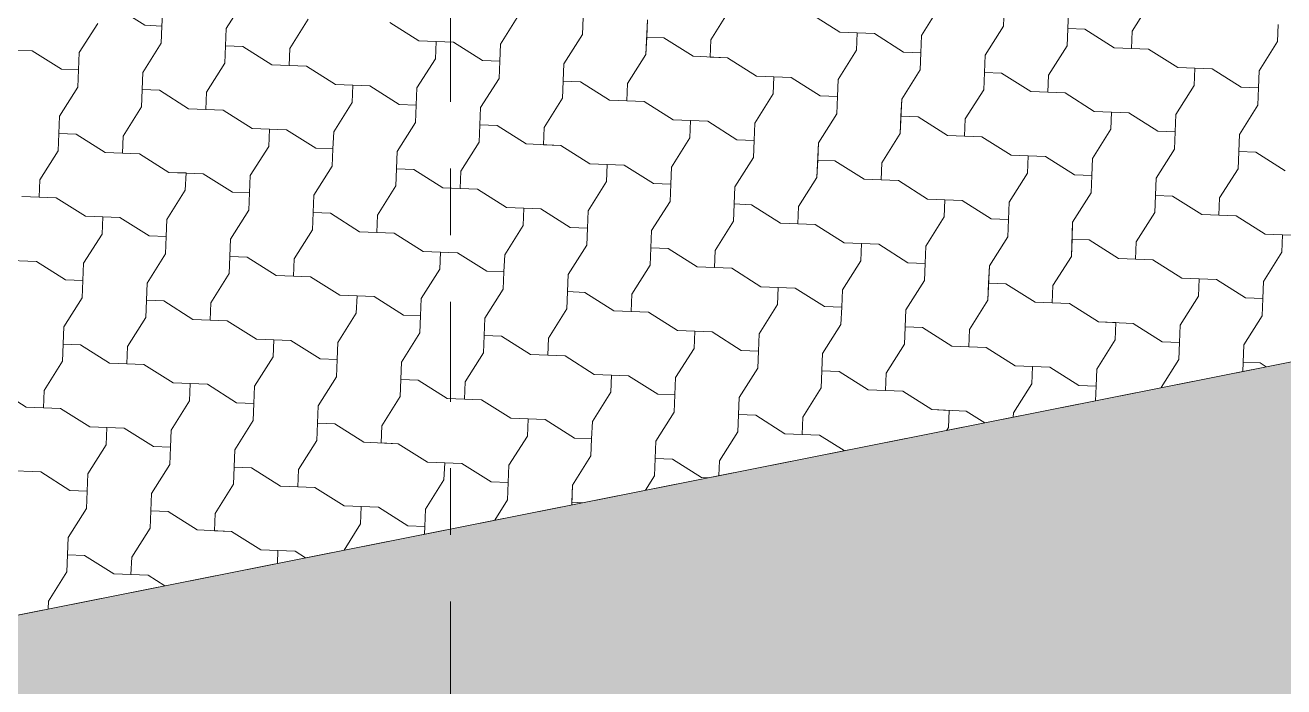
# Model space of a CAD drawing. Header units: metres. Extents: x -111189 to -108577, y -72951 to -72647.
# Drawn here: x -110670.79 to -110668.9, y -72942.957 to -72941.964 of the extents above; entities that cross this region are included whole.
import ezdxf

# ---------------------------------------------------------------- set-up
doc = ezdxf.new("R2010")
doc.units = ezdxf.units.M
doc.header["$MEASUREMENT"] = 0
doc.set_wipeout_variables(frame=1)
for name, pattern in [('Dot & Dashed', [0.670278, 0.3175, -0.176389, 0, -0.176389]), ('OTK - Traço Ponto CORTES_ALÇ', [0.6, 0.3, -0.15, 0, -0.15]), ('Wipeout_Contour', [1, 0, -1])]:
    doc.linetypes.add(name, pattern=pattern)
for name, color, linetype in [('Muro Não Confinante - MNC1_1_0', 7, 'Continuous'), ('Muro Não Confinante - MNC1_1_02 - ESTRADAS', 7, 'Continuous'), ('Muro Não Confinante - MNC1_1_02 - PASSEIOS', 7, 'Continuous'), ('Planta Piso -1_1_01 - TERRENO PROPOSTO', 7, 'Continuous'), ('Planta Piso -1_1_14 - CORTES.Marcadores', 7, 'Continuous')]:
    doc.layers.add(name, color=color, linetype=linetype)

# ---------------------------------------------------------------- blocks, each defined once
blk = doc.blocks.new('*X143', base_point=(-110694.4627, -72968.689))
at = {"layer": 'Muro Não Confinante - MNC1_1_02 - PASSEIOS', "color": 253, "linetype": 'Continuous', "lineweight": 9, "ltscale": 1000}
for p, q in [((-110670.488, -72941.9688), (-110670.4604, -72941.925)), ((-110670.488, -72941.9688), (-110670.4604, -72941.925)), ((-110669.1279, -72941.9727), (-110669.1003, -72941.929)), ((-110669.1279, -72941.9727), (-110669.1003, -72941.929)), ((-110670.6542, -72941.9363), (-110670.6104, -72941.9639)), ((-110670.5835, -72941.9391), (-110670.5846, -72941.965)), ((-110670.0764, -72941.992), (-110670.0488, -72941.9483)), ((-110669.7602, -72941.9856), (-110669.7326, -72941.9418)), ((-110669.7602, -72941.9856), (-110669.7326, -72941.9418)), ((-110669.6102, -72941.9467), (-110669.5664, -72941.9743)), ((-110669.6102, -72941.9467), (-110669.5664, -72941.9743)), ((-110669.4441, -72941.9792), (-110669.4164, -72941.9354)), ((-110669.3209, -72941.9651), (-110669.3199, -72941.9392)), ((-110669.3209, -72941.9651), (-110669.3199, -72941.9392)), ((-110669.2254, -72941.9948), (-110669.2234, -72941.943)), ((-110669.2234, -72941.943), (-110669.2244, -72941.9689)), ((-110670.7087, -72942.0049), (-110670.6811, -72941.9611)), ((-110670.6104, -72941.9639), (-110670.5846, -72941.965)), ((-110670.5856, -72941.9908), (-110670.5846, -72941.965)), ((-110670.5856, -72941.9908), (-110670.5846, -72941.965)), ((-110670.3925, -72941.9985), (-110670.3649, -72941.9547)), ((-110670.3925, -72941.9985), (-110670.3649, -72941.9547)), ((-110670.2425, -72941.9595), (-110670.1988, -72941.9872)), ((-110670.2425, -72941.9595), (-110670.1988, -72941.9872)), ((-110669.9533, -72941.9779), (-110669.9522, -72941.9521)), ((-110669.9533, -72941.9779), (-110669.9522, -72941.9521)), ((-110669.8578, -72942.0076), (-110669.8557, -72941.9559)), ((-110669.8557, -72941.9559), (-110669.8567, -72941.9818)), ((-110669.3486, -72942.0088), (-110669.3209, -72941.9651)), ((-110669.3486, -72942.0088), (-110669.3209, -72941.9651)), ((-110668.9093, -72941.9883), (-110668.9083, -72941.9625)), ((-110670.4901, -72942.0205), (-110670.488, -72941.9688)), ((-110670.488, -72941.9688), (-110670.4891, -72941.9946)), ((-110670.1988, -72941.9872), (-110670.1729, -72941.9882)), ((-110670.1988, -72941.9872), (-110670.147, -72941.9892)), ((-110669.9809, -72942.0217), (-110669.9533, -72941.9779)), ((-110669.9809, -72942.0217), (-110669.9533, -72941.9779)), ((-110669.8578, -72942.0076), (-110669.8567, -72941.9818)), ((-110669.8309, -72941.9828), (-110669.8567, -72941.9818)), ((-110669.8309, -72941.9828), (-110669.7871, -72942.0104)), ((-110669.7602, -72941.9856), (-110669.7612, -72942.0115)), ((-110669.7602, -72941.9856), (-110669.7612, -72942.0115)), ((-110669.5664, -72941.9743), (-110669.5406, -72941.9753)), ((-110669.5664, -72941.9743), (-110669.5147, -72941.9764)), ((-110669.5416, -72942.0012), (-110669.5406, -72941.9753)), ((-110669.5147, -72941.9764), (-110669.4709, -72942.004)), ((-110669.4441, -72941.9792), (-110669.4451, -72942.005)), ((-110669.2254, -72941.9948), (-110669.2244, -72941.9689)), ((-110669.1986, -72941.9699), (-110669.2244, -72941.9689)), ((-110669.1986, -72941.9699), (-110669.1548, -72941.9976)), ((-110669.1279, -72941.9727), (-110669.1289, -72941.9986)), ((-110669.1279, -72941.9727), (-110669.1289, -72941.9986)), ((-110670.8311, -72942.0001), (-110670.7794, -72942.0021)), ((-110670.7794, -72942.0021), (-110670.7356, -72942.0297)), ((-110670.7087, -72942.0049), (-110670.7097, -72942.0308)), ((-110670.6132, -72942.0346), (-110670.5856, -72941.9908)), ((-110670.6132, -72942.0346), (-110670.5856, -72941.9908)), ((-110670.4901, -72942.0205), (-110670.4891, -72941.9946)), ((-110670.4632, -72941.9957), (-110670.4891, -72941.9946)), ((-110670.4632, -72941.9957), (-110670.4194, -72942.0233)), ((-110670.3925, -72941.9985), (-110670.3936, -72942.0243)), ((-110670.3925, -72941.9985), (-110670.3936, -72942.0243)), ((-110670.1739, -72942.0141), (-110670.1729, -72941.9882)), ((-110670.147, -72941.9892), (-110670.1033, -72942.0169)), ((-110670.0764, -72941.992), (-110670.0774, -72942.0179)), ((-110669.5692, -72942.045), (-110669.5416, -72942.0012)), ((-110669.4709, -72942.004), (-110669.4451, -72942.005)), ((-110669.4461, -72942.0309), (-110669.4451, -72942.005)), ((-110669.4461, -72942.0309), (-110669.4451, -72942.005)), ((-110669.2531, -72942.0385), (-110669.2254, -72941.9948)), ((-110669.2531, -72942.0385), (-110669.2254, -72941.9948)), ((-110669.1548, -72941.9976), (-110669.1031, -72941.9996)), ((-110669.1031, -72941.9996), (-110669.1289, -72941.9986)), ((-110669.1031, -72941.9996), (-110669.0593, -72942.0272)), ((-110669.1031, -72941.9996), (-110669.0593, -72942.0272)), ((-110668.9369, -72942.0321), (-110668.9093, -72941.9883)), ((-110670.5177, -72942.0643), (-110670.4901, -72942.0205)), ((-110670.5177, -72942.0643), (-110670.4901, -72942.0205)), ((-110670.4194, -72942.0233), (-110670.3677, -72942.0254)), ((-110670.3677, -72942.0254), (-110670.3936, -72942.0243)), ((-110670.2016, -72942.0578), (-110670.1739, -72942.0141)), ((-110670.1033, -72942.0169), (-110670.0774, -72942.0179)), ((-110670.0784, -72942.0438), (-110670.0774, -72942.0179)), ((-110670.0784, -72942.0438), (-110670.0774, -72942.0179)), ((-110669.9829, -72942.0734), (-110669.9809, -72942.0217)), ((-110669.9809, -72942.0217), (-110669.9819, -72942.0476)), ((-110669.8854, -72942.0514), (-110669.8578, -72942.0076)), ((-110669.8854, -72942.0514), (-110669.8578, -72942.0076)), ((-110669.7871, -72942.0104), (-110669.7354, -72942.0125)), ((-110669.7354, -72942.0125), (-110669.7612, -72942.0115)), ((-110669.7354, -72942.0125), (-110669.6916, -72942.0401)), ((-110669.7354, -72942.0125), (-110669.6916, -72942.0401)), ((-110669.3506, -72942.0606), (-110669.3486, -72942.0088)), ((-110669.3486, -72942.0088), (-110669.3496, -72942.0347)), ((-110670.7356, -72942.0297), (-110670.7097, -72942.0308)), ((-110670.7108, -72942.0566), (-110670.7097, -72942.0308)), ((-110670.7108, -72942.0566), (-110670.7097, -72942.0308)), ((-110670.6153, -72942.0863), (-110670.6132, -72942.0346)), ((-110670.6132, -72942.0346), (-110670.6142, -72942.0605)), ((-110670.3677, -72942.0254), (-110670.3239, -72942.053)), ((-110670.3677, -72942.0254), (-110670.3239, -72942.053)), ((-110670.1061, -72942.0875), (-110670.0784, -72942.0438)), ((-110670.1061, -72942.0875), (-110670.0784, -72942.0438)), ((-110669.6916, -72942.0401), (-110669.6658, -72942.0411)), ((-110669.6916, -72942.0401), (-110669.6399, -72942.0422)), ((-110669.6668, -72942.067), (-110669.6658, -72942.0411)), ((-110669.6399, -72942.0422), (-110669.5961, -72942.0698)), ((-110669.4737, -72942.0747), (-110669.4461, -72942.0309)), ((-110669.4737, -72942.0747), (-110669.4461, -72942.0309)), ((-110669.3506, -72942.0606), (-110669.3496, -72942.0347)), ((-110669.3237, -72942.0357), (-110669.3496, -72942.0347)), ((-110669.3237, -72942.0357), (-110669.28, -72942.0634)), ((-110669.2531, -72942.0385), (-110669.2541, -72942.0644)), ((-110669.2531, -72942.0385), (-110669.2541, -72942.0644)), ((-110669.0593, -72942.0272), (-110669.0334, -72942.0283)), ((-110669.0593, -72942.0272), (-110669.0076, -72942.0293)), ((-110669.0345, -72942.0541), (-110669.0334, -72942.0283)), ((-110669.0076, -72942.0293), (-110668.9638, -72942.0569)), ((-110668.9369, -72942.0321), (-110668.9379, -72942.058)), ((-110670.7384, -72942.1004), (-110670.7108, -72942.0566)), ((-110670.7384, -72942.1004), (-110670.7108, -72942.0566)), ((-110670.6153, -72942.0863), (-110670.6142, -72942.0605)), ((-110670.5884, -72942.0615), (-110670.6142, -72942.0605)), ((-110670.5884, -72942.0615), (-110670.5446, -72942.0891)), ((-110670.3239, -72942.053), (-110670.2981, -72942.054)), ((-110670.3239, -72942.053), (-110670.2722, -72942.055)), ((-110670.2991, -72942.0799), (-110670.2981, -72942.054)), ((-110670.2722, -72942.055), (-110670.2285, -72942.0827)), ((-110670.2016, -72942.0578), (-110670.2026, -72942.0837)), ((-110669.9829, -72942.0734), (-110669.9819, -72942.0476)), ((-110669.9561, -72942.0486), (-110669.9819, -72942.0476)), ((-110669.9561, -72942.0486), (-110669.9123, -72942.0762)), ((-110669.8854, -72942.0514), (-110669.8864, -72942.0773)), ((-110669.8854, -72942.0514), (-110669.8864, -72942.0773)), ((-110669.5692, -72942.045), (-110669.5703, -72942.0708)), ((-110669.3783, -72942.1043), (-110669.3506, -72942.0606)), ((-110669.3783, -72942.1043), (-110669.3506, -72942.0606)), ((-110669.0621, -72942.0979), (-110669.0345, -72942.0541)), ((-110668.9638, -72942.0569), (-110668.9379, -72942.058)), ((-110668.939, -72942.0838), (-110668.9379, -72942.058)), ((-110668.939, -72942.0838), (-110668.9379, -72942.058)), ((-110670.5177, -72942.0643), (-110670.5188, -72942.0901)), ((-110670.5177, -72942.0643), (-110670.5188, -72942.0901)), ((-110670.3267, -72942.1236), (-110670.2991, -72942.0799)), ((-110670.0106, -72942.1172), (-110669.9829, -72942.0734)), ((-110670.0106, -72942.1172), (-110669.9829, -72942.0734)), ((-110669.9123, -72942.0762), (-110669.8606, -72942.0783)), ((-110669.8606, -72942.0783), (-110669.8864, -72942.0773)), ((-110669.8606, -72942.0783), (-110669.8168, -72942.1059)), ((-110669.8606, -72942.0783), (-110669.8168, -72942.1059)), ((-110669.6944, -72942.1108), (-110669.6668, -72942.067)), ((-110669.5961, -72942.0698), (-110669.5703, -72942.0708)), ((-110669.5713, -72942.0967), (-110669.5703, -72942.0708)), ((-110669.5713, -72942.0967), (-110669.5703, -72942.0708)), ((-110669.4758, -72942.1264), (-110669.4737, -72942.0747)), ((-110669.4737, -72942.0747), (-110669.4748, -72942.1005)), ((-110669.28, -72942.0634), (-110669.2282, -72942.0654)), ((-110669.2282, -72942.0654), (-110669.2541, -72942.0644)), ((-110669.2282, -72942.0654), (-110669.1845, -72942.0931)), ((-110669.2282, -72942.0654), (-110669.1845, -72942.0931)), ((-110670.7404, -72942.1521), (-110670.7384, -72942.1004)), ((-110670.7384, -72942.1004), (-110670.7394, -72942.1263)), ((-110670.6429, -72942.1301), (-110670.6153, -72942.0863)), ((-110670.6429, -72942.1301), (-110670.6153, -72942.0863)), ((-110670.5446, -72942.0891), (-110670.4929, -72942.0912)), ((-110670.4929, -72942.0912), (-110670.5188, -72942.0901)), ((-110670.4929, -72942.0912), (-110670.4491, -72942.1188)), ((-110670.4929, -72942.0912), (-110670.4491, -72942.1188)), ((-110670.2285, -72942.0827), (-110670.2026, -72942.0837)), ((-110670.2036, -72942.1096), (-110670.2026, -72942.0837)), ((-110670.2036, -72942.1096), (-110670.2026, -72942.0837)), ((-110670.1081, -72942.1392), (-110670.1061, -72942.0875)), ((-110670.1061, -72942.0875), (-110670.1071, -72942.1134)), ((-110669.5989, -72942.1405), (-110669.5713, -72942.0967)), ((-110669.5989, -72942.1405), (-110669.5713, -72942.0967)), ((-110669.4758, -72942.1264), (-110669.4748, -72942.1005)), ((-110669.4489, -72942.1015), (-110669.4748, -72942.1005)), ((-110669.1845, -72942.0931), (-110669.1586, -72942.0941)), ((-110669.1845, -72942.0931), (-110669.1327, -72942.0951)), ((-110669.1596, -72942.1199), (-110669.1586, -72942.0941)), ((-110669.1327, -72942.0951), (-110669.089, -72942.1227)), ((-110669.0621, -72942.0979), (-110669.0631, -72942.1238)), ((-110668.9666, -72942.1276), (-110668.939, -72942.0838)), ((-110668.9666, -72942.1276), (-110668.939, -72942.0838)), ((-110670.4491, -72942.1188), (-110670.4233, -72942.1198)), ((-110670.4491, -72942.1188), (-110670.3974, -72942.1208)), ((-110670.2312, -72942.1533), (-110670.2036, -72942.1096)), ((-110670.2312, -72942.1533), (-110670.2036, -72942.1096)), ((-110670.1081, -72942.1392), (-110670.1071, -72942.1134)), ((-110670.0812, -72942.1144), (-110670.1071, -72942.1134)), ((-110670.0812, -72942.1144), (-110670.0375, -72942.142)), ((-110670.0106, -72942.1172), (-110670.0116, -72942.1431)), ((-110670.0106, -72942.1172), (-110670.0116, -72942.1431)), ((-110669.8168, -72942.1059), (-110669.7909, -72942.107)), ((-110669.8168, -72942.1059), (-110669.7651, -72942.108)), ((-110669.792, -72942.1328), (-110669.7909, -72942.107)), ((-110669.7651, -72942.108), (-110669.7213, -72942.1356)), ((-110669.6944, -72942.1108), (-110669.6954, -72942.1366)), ((-110669.4489, -72942.1015), (-110669.4051, -72942.1292)), ((-110669.3783, -72942.1043), (-110669.3793, -72942.1302)), ((-110669.3783, -72942.1043), (-110669.3793, -72942.1302)), ((-110670.7404, -72942.1521), (-110670.7394, -72942.1263)), ((-110670.7136, -72942.1273), (-110670.7394, -72942.1263)), ((-110670.7136, -72942.1273), (-110670.6698, -72942.1549)), ((-110670.6429, -72942.1301), (-110670.6439, -72942.1559)), ((-110670.6429, -72942.1301), (-110670.6439, -72942.1559)), ((-110670.4243, -72942.1457), (-110670.4233, -72942.1198)), ((-110670.3974, -72942.1208), (-110670.3536, -72942.1485)), ((-110670.3267, -72942.1236), (-110670.3278, -72942.1495)), ((-110669.8196, -72942.1766), (-110669.792, -72942.1328)), ((-110669.7213, -72942.1356), (-110669.6954, -72942.1366)), ((-110669.6965, -72942.1625), (-110669.6954, -72942.1366)), ((-110669.6965, -72942.1625), (-110669.6954, -72942.1366)), ((-110669.5034, -72942.1701), (-110669.4758, -72942.1264)), ((-110669.5034, -72942.1701), (-110669.4758, -72942.1264)), ((-110669.4051, -72942.1292), (-110669.3534, -72942.1312)), ((-110669.3534, -72942.1312), (-110669.3793, -72942.1302)), ((-110669.3534, -72942.1312), (-110669.3096, -72942.1589)), ((-110669.3534, -72942.1312), (-110669.3096, -72942.1589)), ((-110669.1873, -72942.1637), (-110669.1596, -72942.1199)), ((-110669.089, -72942.1227), (-110669.0631, -72942.1238)), ((-110669.0641, -72942.1496), (-110669.0631, -72942.1238)), ((-110669.0641, -72942.1496), (-110669.0631, -72942.1238)), ((-110668.9686, -72942.1793), (-110668.9666, -72942.1276)), ((-110668.9666, -72942.1276), (-110668.9676, -72942.1534)), ((-110670.7681, -72942.1959), (-110670.7404, -72942.1521)), ((-110670.7681, -72942.1959), (-110670.7404, -72942.1521)), ((-110670.6698, -72942.1549), (-110670.6181, -72942.157)), ((-110670.6181, -72942.157), (-110670.6439, -72942.1559)), ((-110670.6181, -72942.157), (-110670.5743, -72942.1846)), ((-110670.6181, -72942.157), (-110670.5743, -72942.1846)), ((-110670.4519, -72942.1895), (-110670.4243, -72942.1457)), ((-110670.3536, -72942.1485), (-110670.3278, -72942.1495)), ((-110670.3288, -72942.1754), (-110670.3278, -72942.1495)), ((-110670.3288, -72942.1754), (-110670.3278, -72942.1495)), ((-110670.2333, -72942.2051), (-110670.2312, -72942.1533)), ((-110670.2312, -72942.1533), (-110670.2323, -72942.1792)), ((-110670.1358, -72942.183), (-110670.1081, -72942.1392)), ((-110670.1358, -72942.183), (-110670.1081, -72942.1392)), ((-110670.0375, -72942.142), (-110669.9857, -72942.1441)), ((-110669.9857, -72942.1441), (-110670.0116, -72942.1431)), ((-110669.9857, -72942.1441), (-110669.942, -72942.1717)), ((-110669.9857, -72942.1441), (-110669.942, -72942.1717)), ((-110669.601, -72942.1922), (-110669.5989, -72942.1405)), ((-110669.5989, -72942.1405), (-110669.5999, -72942.1663)), ((-110669.0918, -72942.1934), (-110669.0641, -72942.1496)), ((-110669.0918, -72942.1934), (-110669.0641, -72942.1496)), ((-110668.9686, -72942.1793), (-110668.9676, -72942.1534)), ((-110668.9418, -72942.1545), (-110668.9676, -72942.1534)), ((-110668.9418, -72942.1545), (-110668.898, -72942.1821)), ((-110670.3564, -72942.2191), (-110670.3288, -72942.1754)), ((-110670.3564, -72942.2191), (-110670.3288, -72942.1754)), ((-110669.942, -72942.1717), (-110669.9161, -72942.1728)), ((-110669.942, -72942.1717), (-110669.8903, -72942.1738)), ((-110669.9171, -72942.1986), (-110669.9161, -72942.1728)), ((-110669.8903, -72942.1738), (-110669.8465, -72942.2014)), ((-110669.7241, -72942.2063), (-110669.6965, -72942.1625)), ((-110669.7241, -72942.2063), (-110669.6965, -72942.1625)), ((-110669.601, -72942.1922), (-110669.5999, -72942.1663)), ((-110669.5741, -72942.1673), (-110669.5999, -72942.1663)), ((-110669.5741, -72942.1673), (-110669.5303, -72942.195)), ((-110669.5034, -72942.1701), (-110669.5045, -72942.196)), ((-110669.5034, -72942.1701), (-110669.5045, -72942.196)), ((-110669.3096, -72942.1589), (-110669.2838, -72942.1599)), ((-110669.3096, -72942.1589), (-110669.2579, -72942.1609)), ((-110669.2848, -72942.1857), (-110669.2838, -72942.1599)), ((-110669.2579, -72942.1609), (-110669.2142, -72942.1885)), ((-110669.1873, -72942.1637), (-110669.1883, -72942.1896)), ((-110670.5743, -72942.1846), (-110670.5484, -72942.1856)), ((-110670.5743, -72942.1846), (-110670.5226, -72942.1867)), ((-110670.5495, -72942.2115), (-110670.5484, -72942.1856)), ((-110670.5226, -72942.1867), (-110670.4788, -72942.2143)), ((-110670.4519, -72942.1895), (-110670.4529, -72942.2153)), ((-110670.2333, -72942.2051), (-110670.2323, -72942.1792)), ((-110670.2064, -72942.1802), (-110670.2323, -72942.1792)), ((-110670.2064, -72942.1802), (-110670.1626, -72942.2079)), ((-110670.1358, -72942.183), (-110670.1368, -72942.2089)), ((-110670.1358, -72942.183), (-110670.1368, -72942.2089)), ((-110669.8196, -72942.1766), (-110669.8206, -72942.2024)), ((-110669.6286, -72942.236), (-110669.601, -72942.1922)), ((-110669.6286, -72942.236), (-110669.601, -72942.1922)), ((-110669.5303, -72942.195), (-110669.4786, -72942.197)), ((-110669.3124, -72942.2295), (-110669.2848, -72942.1857)), ((-110669.2142, -72942.1885), (-110669.1883, -72942.1896)), ((-110669.1893, -72942.2154), (-110669.1883, -72942.1896)), ((-110669.1893, -72942.2154), (-110669.1883, -72942.1896)), ((-110669.0938, -72942.2451), (-110669.0918, -72942.1934)), ((-110669.0918, -72942.1934), (-110669.0928, -72942.2193)), ((-110668.9963, -72942.2231), (-110668.9686, -72942.1793)), ((-110668.9963, -72942.2231), (-110668.9686, -72942.1793)), ((-110670.7681, -72942.1959), (-110670.7691, -72942.2218)), ((-110670.7681, -72942.1959), (-110670.7691, -72942.2218)), ((-110670.5771, -72942.2553), (-110670.5495, -72942.2115)), ((-110670.2609, -72942.2488), (-110670.2333, -72942.2051)), ((-110670.2609, -72942.2488), (-110670.2333, -72942.2051)), ((-110670.1626, -72942.2079), (-110670.1109, -72942.2099)), ((-110670.1109, -72942.2099), (-110670.1368, -72942.2089)), ((-110670.1109, -72942.2099), (-110670.0672, -72942.2375)), ((-110670.1109, -72942.2099), (-110670.0672, -72942.2375)), ((-110669.9448, -72942.2424), (-110669.9171, -72942.1986)), ((-110669.8465, -72942.2014), (-110669.8206, -72942.2024)), ((-110669.8216, -72942.2283), (-110669.8206, -72942.2024)), ((-110669.8216, -72942.2283), (-110669.8206, -72942.2024)), ((-110669.7262, -72942.258), (-110669.7241, -72942.2063)), ((-110669.7241, -72942.2063), (-110669.7251, -72942.2321)), ((-110669.4786, -72942.197), (-110669.5045, -72942.196)), ((-110669.4786, -72942.197), (-110669.4348, -72942.2247)), ((-110669.4786, -72942.197), (-110669.4348, -72942.2247)), ((-110670.795, -72942.2207), (-110670.7432, -72942.2228)), ((-110670.7432, -72942.2228), (-110670.7691, -72942.2218)), ((-110670.7432, -72942.2228), (-110670.6995, -72942.2504)), ((-110670.7432, -72942.2228), (-110670.6995, -72942.2504)), ((-110670.4788, -72942.2143), (-110670.4529, -72942.2153)), ((-110670.454, -72942.2412), (-110670.4529, -72942.2153)), ((-110670.454, -72942.2412), (-110670.4529, -72942.2153)), ((-110670.3585, -72942.2709), (-110670.3564, -72942.2191)), ((-110670.3564, -72942.2191), (-110670.3575, -72942.245)), ((-110669.8493, -72942.2721), (-110669.8216, -72942.2283)), ((-110669.8493, -72942.2721), (-110669.8216, -72942.2283)), ((-110669.7262, -72942.258), (-110669.7251, -72942.2321)), ((-110669.6993, -72942.2332), (-110669.7251, -72942.2321)), ((-110669.4348, -72942.2247), (-110669.409, -72942.2257)), ((-110669.4348, -72942.2247), (-110669.3831, -72942.2267)), ((-110669.41, -72942.2516), (-110669.409, -72942.2257)), ((-110669.3831, -72942.2267), (-110669.3393, -72942.2544)), ((-110669.3124, -72942.2295), (-110669.3135, -72942.2554)), ((-110669.217, -72942.2592), (-110669.1893, -72942.2154)), ((-110669.217, -72942.2592), (-110669.1893, -72942.2154)), ((-110669.0938, -72942.2451), (-110669.0928, -72942.2193)), ((-110669.0669, -72942.2203), (-110669.0928, -72942.2193)), ((-110669.0669, -72942.2203), (-110669.0232, -72942.2479)), ((-110668.9963, -72942.2231), (-110668.9973, -72942.2489)), ((-110668.9963, -72942.2231), (-110668.9973, -72942.2489)), ((-110670.6995, -72942.2504), (-110670.6736, -72942.2514)), ((-110670.6995, -72942.2504), (-110670.6478, -72942.2525)), ((-110670.6746, -72942.2773), (-110670.6736, -72942.2514)), ((-110670.4816, -72942.2849), (-110670.454, -72942.2412)), ((-110670.4816, -72942.2849), (-110670.454, -72942.2412)), ((-110670.3585, -72942.2709), (-110670.3575, -72942.245)), ((-110670.3316, -72942.246), (-110670.3575, -72942.245)), ((-110670.3316, -72942.246), (-110670.2878, -72942.2737)), ((-110670.2609, -72942.2488), (-110670.262, -72942.2747)), ((-110670.2609, -72942.2488), (-110670.262, -72942.2747)), ((-110670.0672, -72942.2375), (-110670.0413, -72942.2386)), ((-110670.0672, -72942.2375), (-110670.0154, -72942.2396)), ((-110670.0423, -72942.2644), (-110670.0413, -72942.2386)), ((-110670.0154, -72942.2396), (-110669.9717, -72942.2672)), ((-110669.9448, -72942.2424), (-110669.9458, -72942.2683)), ((-110669.6993, -72942.2332), (-110669.6555, -72942.2608)), ((-110669.6286, -72942.236), (-110669.6296, -72942.2618)), ((-110669.6286, -72942.236), (-110669.6296, -72942.2618)), ((-110669.4376, -72942.2953), (-110669.41, -72942.2516)), ((-110669.1215, -72942.2889), (-110669.0938, -72942.2451)), ((-110669.1215, -72942.2889), (-110669.0938, -72942.2451)), ((-110669.0232, -72942.2479), (-110668.9714, -72942.25)), ((-110668.9714, -72942.25), (-110668.9973, -72942.2489)), ((-110668.9714, -72942.25), (-110668.9277, -72942.2776)), ((-110668.9714, -72942.25), (-110668.9277, -72942.2776)), ((-110670.6478, -72942.2525), (-110670.604, -72942.2801)), ((-110670.5771, -72942.2553), (-110670.5781, -72942.2811)), ((-110670.0699, -72942.3082), (-110670.0423, -72942.2644)), ((-110669.9717, -72942.2672), (-110669.9458, -72942.2683)), ((-110669.9468, -72942.2941), (-110669.9458, -72942.2683)), ((-110669.9468, -72942.2941), (-110669.9458, -72942.2683)), ((-110669.7538, -72942.3018), (-110669.7262, -72942.258)), ((-110669.7538, -72942.3018), (-110669.7262, -72942.258)), ((-110669.6555, -72942.2608), (-110669.6038, -72942.2628)), ((-110669.6038, -72942.2628), (-110669.6296, -72942.2618)), ((-110669.6038, -72942.2628), (-110669.56, -72942.2905)), ((-110669.6038, -72942.2628), (-110669.56, -72942.2905)), ((-110669.3393, -72942.2544), (-110669.3135, -72942.2554)), ((-110669.3145, -72942.2812), (-110669.3135, -72942.2554)), ((-110669.3145, -72942.2812), (-110669.3135, -72942.2554)), ((-110669.219, -72942.3109), (-110669.217, -72942.2592)), ((-110669.217, -72942.2592), (-110669.218, -72942.2851)), ((-110670.7023, -72942.3211), (-110670.6746, -72942.2773)), ((-110670.604, -72942.2801), (-110670.5781, -72942.2811)), ((-110670.5791, -72942.307), (-110670.5781, -72942.2811)), ((-110670.5791, -72942.307), (-110670.5781, -72942.2811)), ((-110670.4837, -72942.3367), (-110670.4816, -72942.2849)), ((-110670.4816, -72942.2849), (-110670.4826, -72942.3108)), ((-110670.3861, -72942.3146), (-110670.3585, -72942.2709)), ((-110670.3861, -72942.3146), (-110670.3585, -72942.2709)), ((-110670.2878, -72942.2737), (-110670.2361, -72942.2757)), ((-110670.2361, -72942.2757), (-110670.262, -72942.2747)), ((-110670.2361, -72942.2757), (-110670.1923, -72942.3033)), ((-110670.2361, -72942.2757), (-110670.1923, -72942.3033)), ((-110669.8513, -72942.3238), (-110669.8493, -72942.2721)), ((-110669.8493, -72942.2721), (-110669.8503, -72942.2979)), ((-110669.3421, -72942.325), (-110669.3145, -72942.2812)), ((-110669.3421, -72942.325), (-110669.3145, -72942.2812)), ((-110669.219, -72942.3109), (-110669.218, -72942.2851)), ((-110669.1921, -72942.2861), (-110669.218, -72942.2851)), ((-110669.1921, -72942.2861), (-110669.1483, -72942.3137)), ((-110669.1215, -72942.2889), (-110669.1225, -72942.3147)), ((-110669.1215, -72942.2889), (-110669.1225, -72942.3147)), ((-110668.9277, -72942.2776), (-110668.9018, -72942.2786)), ((-110668.9277, -72942.2776), (-110668.876, -72942.2796)), ((-110668.9028, -72942.3045), (-110668.9018, -72942.2786)), ((-110670.6068, -72942.3508), (-110670.5791, -72942.307)), ((-110670.6068, -72942.3508), (-110670.5791, -72942.307)), ((-110670.1923, -72942.3033), (-110670.1665, -72942.3044)), ((-110670.1923, -72942.3033), (-110670.1406, -72942.3054)), ((-110670.1675, -72942.3302), (-110670.1665, -72942.3044)), ((-110670.1406, -72942.3054), (-110670.0968, -72942.333)), ((-110670.0699, -72942.3082), (-110670.071, -72942.3341)), ((-110669.9745, -72942.3379), (-110669.9468, -72942.2941)), ((-110669.9745, -72942.3379), (-110669.9468, -72942.2941)), ((-110669.8513, -72942.3238), (-110669.8503, -72942.2979)), ((-110669.8244, -72942.299), (-110669.8503, -72942.2979)), ((-110669.8244, -72942.299), (-110669.7807, -72942.3266)), ((-110669.7538, -72942.3018), (-110669.7548, -72942.3276)), ((-110669.7538, -72942.3018), (-110669.7548, -72942.3276)), ((-110669.56, -72942.2905), (-110669.5341, -72942.2915)), ((-110669.56, -72942.2905), (-110669.5083, -72942.2925)), ((-110669.5352, -72942.3174), (-110669.5341, -72942.2915)), ((-110669.5083, -72942.2925), (-110669.4645, -72942.3202)), ((-110669.4376, -72942.2953), (-110669.4386, -72942.3212)), ((-110668.9305, -72942.3483), (-110668.9028, -72942.3045)), ((-110670.8247, -72942.3162), (-110670.7729, -72942.3183)), ((-110670.7729, -72942.3183), (-110670.7292, -72942.3459)), ((-110670.7023, -72942.3211), (-110670.7033, -72942.3469)), ((-110670.4837, -72942.3367), (-110670.4826, -72942.3108)), ((-110670.4568, -72942.3118), (-110670.4826, -72942.3108)), ((-110670.4568, -72942.3118), (-110670.413, -72942.3395)), ((-110670.3861, -72942.3146), (-110670.3871, -72942.3405)), ((-110670.3861, -72942.3146), (-110670.3871, -72942.3405)), ((-110669.879, -72942.3676), (-110669.8513, -72942.3238)), ((-110669.879, -72942.3676), (-110669.8513, -72942.3238)), ((-110669.7807, -72942.3266), (-110669.729, -72942.3286)), ((-110669.5628, -72942.3611), (-110669.5352, -72942.3174)), ((-110669.4645, -72942.3202), (-110669.4386, -72942.3212)), ((-110669.4397, -72942.347), (-110669.4386, -72942.3212)), ((-110669.4397, -72942.347), (-110669.4386, -72942.3212)), ((-110669.3442, -72942.3767), (-110669.3421, -72942.325)), ((-110669.3421, -72942.325), (-110669.3432, -72942.3509)), ((-110669.2466, -72942.3547), (-110669.219, -72942.3109)), ((-110669.2466, -72942.3547), (-110669.219, -72942.3109)), ((-110669.1483, -72942.3137), (-110669.0966, -72942.3158)), ((-110669.0966, -72942.3158), (-110669.1225, -72942.3147)), ((-110669.0966, -72942.3158), (-110669.0529, -72942.3434)), ((-110669.0966, -72942.3158), (-110669.0529, -72942.3434)), ((-110670.7292, -72942.3459), (-110670.7033, -72942.3469)), ((-110670.5113, -72942.3804), (-110670.4837, -72942.3367)), ((-110670.5113, -72942.3804), (-110670.4837, -72942.3367)), ((-110670.413, -72942.3395), (-110670.3613, -72942.3415)), ((-110670.3613, -72942.3415), (-110670.3871, -72942.3405)), ((-110670.3613, -72942.3415), (-110670.3175, -72942.3692)), ((-110670.3613, -72942.3415), (-110670.3175, -72942.3692)), ((-110670.1951, -72942.374), (-110670.1675, -72942.3302)), ((-110670.0968, -72942.333), (-110670.071, -72942.3341)), ((-110670.072, -72942.3599), (-110670.071, -72942.3341)), ((-110670.072, -72942.3599), (-110670.071, -72942.3341)), ((-110669.9765, -72942.3896), (-110669.9745, -72942.3379)), ((-110669.9745, -72942.3379), (-110669.9755, -72942.3637)), ((-110669.729, -72942.3286), (-110669.7548, -72942.3276)), ((-110669.729, -72942.3286), (-110669.6852, -72942.3563)), ((-110669.729, -72942.3286), (-110669.6852, -72942.3563)), ((-110669.0529, -72942.3434), (-110669.027, -72942.3444)), ((-110669.0529, -72942.3434), (-110669.0011, -72942.3455)), ((-110669.028, -72942.3703), (-110669.027, -72942.3444)), ((-110669.0011, -72942.3455), (-110668.9574, -72942.3731)), ((-110670.7043, -72942.3728), (-110670.7033, -72942.3469)), ((-110670.7043, -72942.3728), (-110670.7033, -72942.3469)), ((-110670.6088, -72942.4025), (-110670.6068, -72942.3508)), ((-110670.6068, -72942.3508), (-110670.6078, -72942.3766)), ((-110670.0996, -72942.4037), (-110670.072, -72942.3599)), ((-110670.0996, -72942.4037), (-110670.072, -72942.3599)), ((-110669.9765, -72942.3896), (-110669.9755, -72942.3637)), ((-110669.9496, -72942.3648), (-110669.9755, -72942.3637)), ((-110669.9496, -72942.3648), (-110669.9059, -72942.3924)), ((-110669.6852, -72942.3563), (-110669.6593, -72942.3573)), ((-110669.6852, -72942.3563), (-110669.6335, -72942.3583)), ((-110669.6603, -72942.3832), (-110669.6593, -72942.3573)), ((-110669.6335, -72942.3583), (-110669.5897, -72942.386)), ((-110669.5628, -72942.3611), (-110669.5638, -72942.387)), ((-110669.4673, -72942.3908), (-110669.4397, -72942.347)), ((-110669.4673, -72942.3908), (-110669.4397, -72942.347)), ((-110669.3442, -72942.3767), (-110669.3432, -72942.3509)), ((-110669.3173, -72942.3519), (-110669.3432, -72942.3509)), ((-110669.3173, -72942.3519), (-110669.2735, -72942.3795)), ((-110669.2466, -72942.3547), (-110669.2477, -72942.3806)), ((-110669.2466, -72942.3547), (-110669.2477, -72942.3806)), ((-110668.9305, -72942.3483), (-110668.9315, -72942.3741)), ((-110670.732, -72942.4166), (-110670.7043, -72942.3728)), ((-110670.732, -72942.4166), (-110670.7043, -72942.3728)), ((-110670.6088, -72942.4025), (-110670.6078, -72942.3766)), ((-110670.5819, -72942.3776), (-110670.6078, -72942.3766)), ((-110670.5819, -72942.3776), (-110670.5382, -72942.4053)), ((-110670.5113, -72942.3804), (-110670.5123, -72942.4063)), ((-110670.5113, -72942.3804), (-110670.5123, -72942.4063)), ((-110670.3175, -72942.3692), (-110670.2916, -72942.3702)), ((-110670.3175, -72942.3692), (-110670.2658, -72942.3712)), ((-110670.2927, -72942.396), (-110670.2916, -72942.3702)), ((-110670.2658, -72942.3712), (-110670.222, -72942.3988)), ((-110670.1951, -72942.374), (-110670.1962, -72942.3999)), ((-110669.879, -72942.3676), (-110669.88, -72942.3934)), ((-110669.879, -72942.3676), (-110669.88, -72942.3934)), ((-110669.688, -72942.4269), (-110669.6603, -72942.3832)), ((-110669.3718, -72942.4205), (-110669.3442, -72942.3767)), ((-110669.3718, -72942.4205), (-110669.3442, -72942.3767)), ((-110669.2735, -72942.3795), (-110669.2218, -72942.3816)), ((-110669.2218, -72942.3816), (-110669.2477, -72942.3806)), ((-110669.2218, -72942.3816), (-110669.178, -72942.4092)), ((-110669.2218, -72942.3816), (-110669.178, -72942.4092)), ((-110669.0557, -72942.4141), (-110669.028, -72942.3703)), ((-110668.9574, -72942.3731), (-110668.9315, -72942.3741)), ((-110668.9325, -72942.4), (-110668.9315, -72942.3741)), ((-110668.9325, -72942.4), (-110668.9315, -72942.3741)), ((-110670.6365, -72942.4462), (-110670.6088, -72942.4025)), ((-110670.6365, -72942.4462), (-110670.6088, -72942.4025)), ((-110670.3203, -72942.4398), (-110670.2927, -72942.396)), ((-110670.222, -72942.3988), (-110670.1962, -72942.3999)), ((-110670.1972, -72942.4257), (-110670.1962, -72942.3999)), ((-110670.1972, -72942.4257), (-110670.1962, -72942.3999)), ((-110670.0041, -72942.4334), (-110669.9765, -72942.3896)), ((-110670.0041, -72942.4334), (-110669.9765, -72942.3896)), ((-110669.9059, -72942.3924), (-110669.8541, -72942.3945)), ((-110669.8541, -72942.3945), (-110669.88, -72942.3934)), ((-110669.8541, -72942.3945), (-110669.8104, -72942.4221)), ((-110669.8541, -72942.3945), (-110669.8104, -72942.4221)), ((-110669.5897, -72942.386), (-110669.5638, -72942.387)), ((-110669.5649, -72942.4129), (-110669.5638, -72942.387)), ((-110669.5649, -72942.4129), (-110669.5638, -72942.387)), ((-110669.4694, -72942.4425), (-110669.4673, -72942.3908)), ((-110669.4673, -72942.3908), (-110669.4683, -72942.4167)), ((-110668.9602, -72942.4437), (-110668.9325, -72942.4)), ((-110668.9602, -72942.4437), (-110668.9325, -72942.4)), ((-110670.734, -72942.4683), (-110670.732, -72942.4166)), ((-110670.732, -72942.4166), (-110670.733, -72942.4424)), ((-110670.5382, -72942.4053), (-110670.4865, -72942.4073)), ((-110670.4865, -72942.4073), (-110670.5123, -72942.4063)), ((-110670.4865, -72942.4073), (-110670.4427, -72942.435)), ((-110670.4865, -72942.4073), (-110670.4427, -72942.435)), ((-110670.1017, -72942.4554), (-110670.0996, -72942.4037)), ((-110670.0996, -72942.4037), (-110670.1007, -72942.4296)), ((-110669.5925, -72942.4566), (-110669.5649, -72942.4129)), ((-110669.5925, -72942.4566), (-110669.5649, -72942.4129)), ((-110669.4694, -72942.4425), (-110669.4683, -72942.4167)), ((-110669.4425, -72942.4177), (-110669.4683, -72942.4167)), ((-110669.4425, -72942.4177), (-110669.3987, -72942.4453)), ((-110669.3718, -72942.4205), (-110669.3728, -72942.4464)), ((-110669.3718, -72942.4205), (-110669.3728, -72942.4464)), ((-110669.178, -72942.4092), (-110669.1522, -72942.4102)), ((-110669.178, -72942.4092), (-110669.1263, -72942.4113)), ((-110669.1532, -72942.4361), (-110669.1522, -72942.4102)), ((-110669.1263, -72942.4113), (-110669.0825, -72942.4389)), ((-110669.0557, -72942.4141), (-110669.0567, -72942.4399)), ((-110670.4427, -72942.435), (-110670.4168, -72942.436)), ((-110670.4427, -72942.435), (-110670.391, -72942.437)), ((-110670.4178, -72942.4618), (-110670.4168, -72942.436)), ((-110670.391, -72942.437), (-110670.3472, -72942.4646)), ((-110670.3203, -72942.4398), (-110670.3213, -72942.4657)), ((-110670.2248, -72942.4695), (-110670.1972, -72942.4257)), ((-110670.2248, -72942.4695), (-110670.1972, -72942.4257)), ((-110670.1017, -72942.4554), (-110670.1007, -72942.4296)), ((-110670.0748, -72942.4306), (-110670.1007, -72942.4296)), ((-110670.0748, -72942.4306), (-110670.031, -72942.4582)), ((-110670.0041, -72942.4334), (-110670.0052, -72942.4592)), ((-110670.0041, -72942.4334), (-110670.0052, -72942.4592)), ((-110669.8104, -72942.4221), (-110669.7845, -72942.4231)), ((-110669.8104, -72942.4221), (-110669.7586, -72942.4241)), ((-110669.7855, -72942.449), (-110669.7845, -72942.4231)), ((-110669.7586, -72942.4241), (-110669.7149, -72942.4518)), ((-110669.688, -72942.4269), (-110669.689, -72942.4528)), ((-110669.1808, -72942.4799), (-110669.1532, -72942.4361)), ((-110669.0825, -72942.4389), (-110669.0567, -72942.4399)), ((-110669.0577, -72942.4658), (-110669.0567, -72942.4399)), ((-110669.0577, -72942.4658), (-110669.0567, -72942.4399)), ((-110670.734, -72942.4683), (-110670.733, -72942.4424)), ((-110670.7071, -72942.4434), (-110670.733, -72942.4424)), ((-110670.7071, -72942.4434), (-110670.6634, -72942.4711)), ((-110670.6365, -72942.4462), (-110670.6375, -72942.4721)), ((-110670.6365, -72942.4462), (-110670.6375, -72942.4721)), ((-110670.1293, -72942.4992), (-110670.1017, -72942.4554)), ((-110670.1293, -72942.4992), (-110670.1017, -72942.4554)), ((-110670.031, -72942.4582), (-110669.9793, -72942.4603)), ((-110669.9793, -72942.4603), (-110670.0052, -72942.4592)), ((-110669.8132, -72942.4927), (-110669.7855, -72942.449)), ((-110669.7149, -72942.4518), (-110669.689, -72942.4528)), ((-110669.69, -72942.4787), (-110669.689, -72942.4528)), ((-110669.69, -72942.4787), (-110669.689, -72942.4528)), ((-110669.5945, -72942.5083), (-110669.5925, -72942.4566)), ((-110669.5925, -72942.4566), (-110669.5935, -72942.4825)), ((-110669.497, -72942.4863), (-110669.4694, -72942.4425)), ((-110669.497, -72942.4863), (-110669.4694, -72942.4425)), ((-110669.3987, -72942.4453), (-110669.347, -72942.4474)), ((-110669.347, -72942.4474), (-110669.3728, -72942.4464)), ((-110669.347, -72942.4474), (-110669.3032, -72942.475)), ((-110669.347, -72942.4474), (-110669.3032, -72942.475)), ((-110668.9617, -72942.4835), (-110668.9602, -72942.4437)), ((-110668.9602, -72942.4437), (-110668.9612, -72942.4696)), ((-110670.7616, -72942.5121), (-110670.734, -72942.4683)), ((-110670.7616, -72942.5121), (-110670.734, -72942.4683)), ((-110670.6634, -72942.4711), (-110670.6116, -72942.4731)), ((-110670.6116, -72942.4731), (-110670.6375, -72942.4721)), ((-110670.6116, -72942.4731), (-110670.5679, -72942.5008)), ((-110670.6116, -72942.4731), (-110670.5679, -72942.5008)), ((-110670.4455, -72942.5056), (-110670.4178, -72942.4618)), ((-110670.3472, -72942.4646), (-110670.3213, -72942.4657)), ((-110670.3224, -72942.4915), (-110670.3213, -72942.4657)), ((-110670.3224, -72942.4915), (-110670.3213, -72942.4657)), ((-110670.2269, -72942.5212), (-110670.2248, -72942.4695)), ((-110670.2248, -72942.4695), (-110670.2258, -72942.4954)), ((-110669.9793, -72942.4603), (-110669.9355, -72942.4879)), ((-110669.9793, -72942.4603), (-110669.9355, -72942.4879)), ((-110669.7177, -72942.5224), (-110669.69, -72942.4787)), ((-110669.7177, -72942.5224), (-110669.69, -72942.4787)), ((-110669.3032, -72942.475), (-110669.2774, -72942.476)), ((-110669.3032, -72942.475), (-110669.2515, -72942.4771)), ((-110669.2784, -72942.5019), (-110669.2774, -72942.476)), ((-110669.2515, -72942.4771), (-110669.2077, -72942.5047)), ((-110669.0842, -72942.5078), (-110669.0577, -72942.4658)), ((-110669.0842, -72942.5078), (-110669.0577, -72942.4658)), ((-110668.9617, -72942.4835), (-110668.9612, -72942.4696)), ((-110668.9353, -72942.4706), (-110668.9612, -72942.4696)), ((-110668.9353, -72942.4706), (-110668.9262, -72942.4764)), ((-110670.35, -72942.5353), (-110670.3224, -72942.4915)), ((-110670.35, -72942.5353), (-110670.3224, -72942.4915)), ((-110670.2269, -72942.5212), (-110670.2258, -72942.4954)), ((-110670.2, -72942.4964), (-110670.2258, -72942.4954)), ((-110670.2, -72942.4964), (-110670.1562, -72942.524)), ((-110669.9355, -72942.4879), (-110669.9097, -72942.4889)), ((-110669.9355, -72942.4879), (-110669.8838, -72942.4899)), ((-110669.9107, -72942.5148), (-110669.9097, -72942.4889)), ((-110669.8838, -72942.4899), (-110669.84, -72942.5176)), ((-110669.8132, -72942.4927), (-110669.8142, -72942.5186)), ((-110669.5945, -72942.5083), (-110669.5935, -72942.4825)), ((-110669.5677, -72942.4835), (-110669.5935, -72942.4825)), ((-110669.5677, -72942.4835), (-110669.5239, -72942.5111)), ((-110669.497, -72942.4863), (-110669.498, -72942.5122)), ((-110669.497, -72942.4863), (-110669.498, -72942.5122)), ((-110669.1808, -72942.4799), (-110669.1819, -72942.5057)), ((-110670.8323, -72942.5093), (-110670.7885, -72942.5369)), ((-110670.7616, -72942.5121), (-110670.7627, -72942.5379)), ((-110670.7616, -72942.5121), (-110670.7627, -72942.5379)), ((-110670.5679, -72942.5008), (-110670.542, -72942.5018)), ((-110670.5679, -72942.5008), (-110670.5161, -72942.5028)), ((-110670.543, -72942.5277), (-110670.542, -72942.5018)), ((-110670.5161, -72942.5028), (-110670.4724, -72942.5305)), ((-110670.4455, -72942.5056), (-110670.4465, -72942.5315)), ((-110670.1293, -72942.4992), (-110670.1303, -72942.525)), ((-110670.1293, -72942.4992), (-110670.1303, -72942.525)), ((-110669.9383, -72942.5586), (-110669.9107, -72942.5148)), ((-110669.6222, -72942.5521), (-110669.5945, -72942.5083)), ((-110669.6222, -72942.5521), (-110669.5945, -72942.5083)), ((-110669.5239, -72942.5111), (-110669.4722, -72942.5132)), ((-110669.4722, -72942.5132), (-110669.498, -72942.5122)), ((-110669.4722, -72942.5132), (-110669.4284, -72942.5408)), ((-110669.4722, -72942.5132), (-110669.4284, -72942.5408)), ((-110669.306, -72942.5457), (-110669.2784, -72942.5019)), ((-110669.2077, -72942.5047), (-110669.1819, -72942.5057)), ((-110669.1827, -72942.5274), (-110669.1819, -72942.5057)), ((-110669.1827, -72942.5274), (-110669.1819, -72942.5057)), ((-110670.5707, -72942.5714), (-110670.543, -72942.5277)), ((-110670.4724, -72942.5305), (-110670.4465, -72942.5315)), ((-110670.4475, -72942.5573), (-110670.4465, -72942.5315)), ((-110670.4475, -72942.5573), (-110670.4465, -72942.5315)), ((-110670.352, -72942.587), (-110670.35, -72942.5353)), ((-110670.35, -72942.5353), (-110670.351, -72942.5612)), ((-110670.2545, -72942.565), (-110670.2269, -72942.5212)), ((-110670.2545, -72942.565), (-110670.2269, -72942.5212)), ((-110670.1562, -72942.524), (-110670.1045, -72942.5261)), ((-110670.1045, -72942.5261), (-110670.1303, -72942.525)), ((-110670.1045, -72942.5261), (-110670.0607, -72942.5537)), ((-110670.1045, -72942.5261), (-110670.0607, -72942.5537)), ((-110669.84, -72942.5176), (-110669.8142, -72942.5186)), ((-110669.8152, -72942.5445), (-110669.8142, -72942.5186)), ((-110669.8152, -72942.5445), (-110669.8142, -72942.5186)), ((-110669.7197, -72942.5742), (-110669.7177, -72942.5224)), ((-110669.7177, -72942.5224), (-110669.7187, -72942.5483)), ((-110670.7885, -72942.5369), (-110670.7368, -72942.5389)), ((-110670.7368, -72942.5389), (-110670.7627, -72942.5379)), ((-110670.7368, -72942.5389), (-110670.693, -72942.5666)), ((-110670.7368, -72942.5389), (-110670.693, -72942.5666)), ((-110670.0607, -72942.5537), (-110670.0349, -72942.5547)), ((-110670.0607, -72942.5537), (-110670.009, -72942.5558)), ((-110669.8428, -72942.5882), (-110669.8152, -72942.5445)), ((-110669.8428, -72942.5882), (-110669.8152, -72942.5445)), ((-110669.7197, -72942.5742), (-110669.7187, -72942.5483)), ((-110669.6928, -72942.5493), (-110669.7187, -72942.5483)), ((-110669.6928, -72942.5493), (-110669.6491, -72942.577)), ((-110669.6222, -72942.5521), (-110669.6232, -72942.578)), ((-110669.6222, -72942.5521), (-110669.6232, -72942.578)), ((-110669.4284, -72942.5408), (-110669.4025, -72942.5419)), ((-110669.4284, -72942.5408), (-110669.3767, -72942.5429)), ((-110669.4036, -72942.5677), (-110669.4025, -72942.5419)), ((-110669.3767, -72942.5429), (-110669.3489, -72942.5604)), ((-110669.306, -72942.5457), (-110669.3063, -72942.5519)), ((-110670.693, -72942.5666), (-110670.6672, -72942.5676)), ((-110670.693, -72942.5666), (-110670.6413, -72942.5686)), ((-110670.6682, -72942.5935), (-110670.6672, -72942.5676)), ((-110670.6413, -72942.5686), (-110670.5975, -72942.5963)), ((-110670.5707, -72942.5714), (-110670.5717, -72942.5973)), ((-110670.4752, -72942.6011), (-110670.4475, -72942.5573)), ((-110670.4752, -72942.6011), (-110670.4475, -72942.5573)), ((-110670.352, -72942.587), (-110670.351, -72942.5612)), ((-110670.3252, -72942.5622), (-110670.351, -72942.5612)), ((-110670.3252, -72942.5622), (-110670.2814, -72942.5898)), ((-110670.2545, -72942.565), (-110670.2555, -72942.5908)), ((-110670.2545, -72942.565), (-110670.2555, -72942.5908)), ((-110670.0359, -72942.5806), (-110670.0349, -72942.5547)), ((-110670.009, -72942.5558), (-110669.9652, -72942.5834)), ((-110669.9383, -72942.5586), (-110669.9394, -72942.5844)), ((-110669.4061, -72942.5718), (-110669.4036, -72942.5677)), ((-110670.3797, -72942.6308), (-110670.352, -72942.587)), ((-110670.3797, -72942.6308), (-110670.352, -72942.587)), ((-110670.2814, -72942.5898), (-110670.2297, -72942.5919)), ((-110670.2297, -72942.5919), (-110670.2555, -72942.5908)), ((-110670.2297, -72942.5919), (-110670.1859, -72942.6195)), ((-110670.2297, -72942.5919), (-110670.1859, -72942.6195)), ((-110670.0635, -72942.6244), (-110670.0359, -72942.5806)), ((-110669.9652, -72942.5834), (-110669.9394, -72942.5844)), ((-110669.9404, -72942.6103), (-110669.9394, -72942.5844)), ((-110669.9404, -72942.6103), (-110669.9394, -72942.5844)), ((-110669.8449, -72942.64), (-110669.8428, -72942.5882)), ((-110669.8428, -72942.5882), (-110669.8439, -72942.6141)), ((-110669.7474, -72942.6179), (-110669.7197, -72942.5742)), ((-110669.7474, -72942.6179), (-110669.7197, -72942.5742)), ((-110669.6491, -72942.577), (-110669.5973, -72942.579)), ((-110669.5973, -72942.579), (-110669.6232, -72942.578)), ((-110669.5973, -72942.579), (-110669.5602, -72942.6024)), ((-110669.5973, -72942.579), (-110669.5602, -72942.6024)), ((-110670.6958, -72942.6372), (-110670.6682, -72942.5935)), ((-110670.5975, -72942.5963), (-110670.5717, -72942.5973)), ((-110670.5727, -72942.6231), (-110670.5717, -72942.5973)), ((-110670.5727, -72942.6231), (-110670.5717, -72942.5973)), ((-110670.4772, -72942.6528), (-110670.4752, -72942.6011)), ((-110670.4752, -72942.6011), (-110670.4762, -72942.627)), ((-110669.968, -72942.654), (-110669.9404, -72942.6103)), ((-110669.968, -72942.654), (-110669.9404, -72942.6103)), ((-110670.6003, -72942.6669), (-110670.5727, -72942.6231)), ((-110670.6003, -72942.6669), (-110670.5727, -72942.6231)), ((-110670.4772, -72942.6528), (-110670.4762, -72942.627)), ((-110670.4503, -72942.628), (-110670.4762, -72942.627)), ((-110670.4503, -72942.628), (-110670.4066, -72942.6556)), ((-110670.1859, -72942.6195), (-110670.16, -72942.6205)), ((-110670.1859, -72942.6195), (-110670.1342, -72942.6216)), ((-110670.1611, -72942.6464), (-110670.16, -72942.6205)), ((-110670.1342, -72942.6216), (-110670.0904, -72942.6492)), ((-110670.0635, -72942.6244), (-110670.0645, -72942.6502)), ((-110669.8449, -72942.64), (-110669.8439, -72942.6141)), ((-110669.818, -72942.6151), (-110669.8439, -72942.6141)), ((-110669.818, -72942.6151), (-110669.7742, -72942.6428)), ((-110669.7474, -72942.6179), (-110669.7482, -72942.6398)), ((-110669.7474, -72942.6179), (-110669.7482, -72942.6398)), ((-110670.8182, -72942.6324), (-110670.7665, -72942.6344)), ((-110670.7665, -72942.6344), (-110670.7227, -72942.6621)), ((-110670.6958, -72942.6372), (-110670.6969, -72942.6631)), ((-110670.3797, -72942.6308), (-110670.3807, -72942.6567)), ((-110670.3797, -72942.6308), (-110670.3807, -72942.6567)), ((-110670.1887, -72942.6902), (-110670.1611, -72942.6464)), ((-110669.8586, -72942.6617), (-110669.8449, -72942.64)), ((-110669.8586, -72942.6617), (-110669.8449, -72942.64)), ((-110669.7742, -72942.6428), (-110669.765, -72942.6431)), ((-110670.7227, -72942.6621), (-110670.6969, -72942.6631)), ((-110670.6979, -72942.689), (-110670.6969, -72942.6631)), ((-110670.6979, -72942.689), (-110670.6969, -72942.6631)), ((-110670.6024, -72942.7186), (-110670.6003, -72942.6669)), ((-110670.6003, -72942.6669), (-110670.6014, -72942.6928)), ((-110670.5049, -72942.6966), (-110670.4772, -72942.6528)), ((-110670.5049, -72942.6966), (-110670.4772, -72942.6528)), ((-110670.4066, -72942.6556), (-110670.3548, -72942.6577)), ((-110670.3548, -72942.6577), (-110670.3807, -72942.6567)), ((-110670.3548, -72942.6577), (-110670.3111, -72942.6853)), ((-110670.3548, -72942.6577), (-110670.3111, -72942.6853)), ((-110670.0904, -72942.6492), (-110670.0645, -72942.6502)), ((-110670.0656, -72942.6761), (-110670.0645, -72942.6502)), ((-110670.0656, -72942.6761), (-110670.0645, -72942.6502)), ((-110669.9692, -72942.6837), (-110669.968, -72942.654)), ((-110669.968, -72942.654), (-110669.969, -72942.6799)), ((-110670.3111, -72942.6853), (-110670.2852, -72942.6863)), ((-110670.3111, -72942.6853), (-110670.2593, -72942.6874)), ((-110670.2862, -72942.7122), (-110670.2852, -72942.6863)), ((-110670.0849, -72942.7067), (-110670.0656, -72942.6761)), ((-110670.0849, -72942.7067), (-110670.0656, -72942.6761)), ((-110669.9692, -72942.6837), (-110669.969, -72942.6799)), ((-110669.9532, -72942.6805), (-110669.969, -72942.6799)), ((-110670.7255, -72942.7327), (-110670.6979, -72942.689)), ((-110670.7255, -72942.7327), (-110670.6979, -72942.689)), ((-110670.6024, -72942.7186), (-110670.6014, -72942.6928)), ((-110670.5755, -72942.6938), (-110670.6014, -72942.6928)), ((-110670.5755, -72942.6938), (-110670.5317, -72942.7214)), ((-110670.5049, -72942.6966), (-110670.5059, -72942.7225)), ((-110670.5049, -72942.6966), (-110670.5059, -72942.7225)), ((-110670.2593, -72942.6874), (-110670.2156, -72942.715)), ((-110670.1887, -72942.6902), (-110670.1897, -72942.716)), ((-110670.63, -72942.7624), (-110670.6024, -72942.7186)), ((-110670.63, -72942.7624), (-110670.6024, -72942.7186)), ((-110670.5317, -72942.7214), (-110670.48, -72942.7235)), ((-110670.48, -72942.7235), (-110670.5059, -72942.7225)), ((-110670.48, -72942.7235), (-110670.4362, -72942.7511)), ((-110670.48, -72942.7235), (-110670.4362, -72942.7511)), ((-110670.3112, -72942.7517), (-110670.2862, -72942.7122)), ((-110670.2156, -72942.715), (-110670.1897, -72942.716)), ((-110670.1902, -72942.7276), (-110670.1897, -72942.716)), ((-110670.1902, -72942.7276), (-110670.1897, -72942.716)), ((-110670.7276, -72942.7844), (-110670.7255, -72942.7327)), ((-110670.7255, -72942.7327), (-110670.7265, -72942.7586)), ((-110670.7276, -72942.7844), (-110670.7265, -72942.7586)), ((-110670.7007, -72942.7596), (-110670.7265, -72942.7586)), ((-110670.7007, -72942.7596), (-110670.6569, -72942.7872)), ((-110670.4362, -72942.7511), (-110670.4104, -72942.7521)), ((-110670.4362, -72942.7511), (-110670.3845, -72942.7532)), ((-110670.4112, -72942.7716), (-110670.4104, -72942.7521)), ((-110670.3845, -72942.7532), (-110670.3688, -72942.7631)), ((-110670.63, -72942.7624), (-110670.6311, -72942.7883)), ((-110670.63, -72942.7624), (-110670.6311, -72942.7883)), ((-110670.7552, -72942.8282), (-110670.7276, -72942.7844)), ((-110670.7552, -72942.8282), (-110670.7276, -72942.7844)), ((-110670.6569, -72942.7872), (-110670.6052, -72942.7893)), ((-110670.6052, -72942.7893), (-110670.6311, -72942.7883)), ((-110670.6052, -72942.7893), (-110670.5801, -72942.8051)), ((-110670.6052, -72942.7893), (-110670.5801, -72942.8051)), ((-110670.7552, -72942.8282), (-110670.7557, -72942.84)), ((-110670.7552, -72942.8282), (-110670.7557, -72942.84))]:
    blk.add_line(p, q, dxfattribs=at)

msp = doc.modelspace()

# ---------------------------------------------------------------- hatches: boundary and pattern name
at = {"layer": 'Planta Piso -1_1_01 - TERRENO PROPOSTO', "linetype": 'Continuous', "lineweight": 0, "true_color": 0x939598, "transparency": 33554539}
msp.add_hatch(color=252, dxfattribs=at).paths.add_polyline_path([(-110685.6781, -72951.1828), (-110679.2737, -72951.1828), (-110676.7884, -72950.6884), (-110666.7475, -72948.691), (-110665.605, -72948.4637), (-110661.7859, -72947.704), (-110660.2599, -72947.4005), (-110660.2599, -72940.7538), (-110663.0568, -72941.3098), (-110666.7459, -72942.043), (-110675.6525, -72943.8134), (-110678.0598, -72944.2918), (-110679.2595, -72944.5303), (-110683.0749, -72945.2887), (-110685.6781, -72945.8061)])

# ---------------------------------------------------------------- linework, layer by layer
at = {"layer": 'Muro Não Confinante - MNC1_1_02 - ESTRADAS', "color": 7, "linetype": 'Continuous', "lineweight": 13, "ltscale": 1000, "flags": 128}
msp.add_lwpolyline([(-110685.6781, -72945.8061), (-110683.0749, -72945.2887), (-110679.2595, -72944.5303), (-110678.0598, -72944.2918), (-110675.6525, -72943.8134), (-110666.7459, -72942.043), (-110663.0568, -72941.3098), (-110660.2599, -72940.7538)], dxfattribs=at)

# ---------------------------------------------------------------- next in the draw order: wipeouts: each hides what was drawn before it
at = {"color": 254, "linetype": 'Wipeout_Contour', "lineweight": 0, "ltscale": 1855691.141650434}
msp.add_wipeout([(-110685.6781, -72944.3431), (-110685.6781, -72945.8061), (-110683.0749, -72945.2887), (-110679.2595, -72944.5303), (-110678.0598, -72944.2918), (-110666.7459, -72942.043), (-110663.0568, -72941.3098), (-110660.2599, -72940.7538), (-110660.2599, -72939.3245), (-110663.3291, -72939.9305), (-110667.0209, -72940.6594), (-110678.3359, -72942.8934), (-110679.5359, -72943.1304), (-110683.3523, -72943.8839)], dxfattribs=at).dxf.layer = 'Muro Não Confinante - MNC1_1_02 - PASSEIOS'

# ---------------------------------------------------------------- next in the draw order: linework, layer by layer
at = {"layer": 'Muro Não Confinante - MNC1_1_02 - PASSEIOS', "color": 7, "linetype": 'Continuous', "lineweight": 13, "ltscale": 1000, "flags": 128}
msp.add_lwpolyline([(-110660.2599, -72940.7538), (-110663.0568, -72941.3098), (-110666.7459, -72942.043), (-110678.0598, -72944.2918), (-110679.2595, -72944.5303), (-110683.0749, -72945.2887), (-110685.6781, -72945.8061)], dxfattribs=at)
at = {"layer": 'Planta Piso -1_1_14 - CORTES.Marcadores', "color": 7, "linetype": 'OTK - Traço Ponto CORTES_ALÇ', "lineweight": 5, "ltscale": 0.5}
msp.add_line((-110670.1514, -72943.4289), (-110670.1514, -72921.3982), dxfattribs=at)

# ---------------------------------------------------------------- next in the draw order: block references
at = {"layer": 'Muro Não Confinante - MNC1_1_0', "color": 7, "linetype": 'Dot & Dashed', "lineweight": 13, "ltscale": 10}
msp.add_blockref('*X143', (-110694.4627, -72968.689), dxfattribs=at)

doc.saveas('drawing.dxf')
